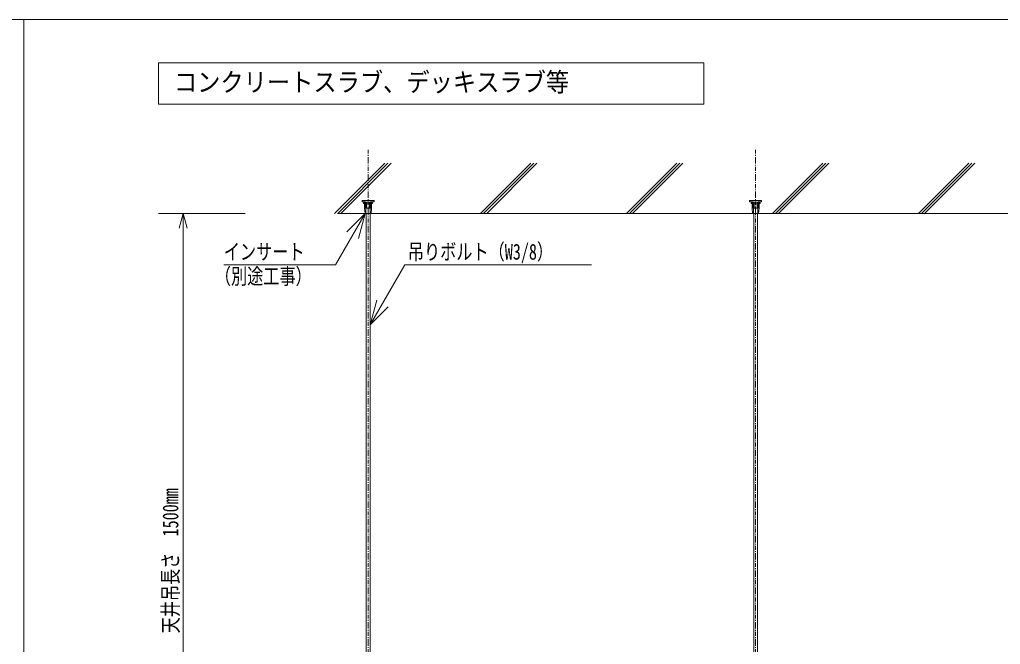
# Model space of a CAD drawing. Units: millimetres, scale not verified. Extents: x -205 to 205, y -142 to 142.
# Drawn here: x -41.7 to 72.2, y 69.9 to 142.5 of the extents above; entities that cross this region are included whole.
import ezdxf
from ezdxf.enums import TextEntityAlignment as Align

# ---------------------------------------------------------------- set-up
doc = ezdxf.new("R2010")
doc.units = ezdxf.units.MM
doc.header["$LTSCALE"] = 0.25
doc.linetypes.add('USER2', pattern=[7.8, 1.8, -0.6, 0.3, -0.6, 3, -0.6, 0.3, -0.6])
for name, color, linetype, lineweight in [('1-1_1-0 断面', 7, 'Continuous', 18), ('1-2_1-1 寸法', 7, 'Continuous', 18), ('1-3_1-2 文字', 7, 'Continuous', 18), ('F-1_F-0 図枠', 7, 'Continuous', 18), ('F-2_F-1 レイアウト', 7, 'Continuous', 18)]:
    doc.layers.add(name, color=color, linetype=linetype, lineweight=lineweight)
doc.styles.add('ＭＳ ゴシック', font='')
doc.styles.get('ＭＳ ゴシック').set_extended_font_data('MS Gothic')

msp = doc.modelspace()

# ---------------------------------------------------------------- linework, layer by layer
at = {"layer": '1-1_1-0 断面', "color": 4, "linetype": 'USER2'}
for p, q in [((-1.1947, 127.3898), (-1.1947, 44.3996)), ((43.8053, 127.3898), (43.8053, 44.3996))]:
    msp.add_line(p, q, dxfattribs=at)
at = {"layer": '1-1_1-0 断面'}
for p, q in [((-1.8947, 121.4817), (-1.8947, 121.3567)), ((-0.4947, 121.4817), (-1.8947, 121.4817)), ((-1.8947, 121.3567), (-1.4947, 121.3567)), ((-1.7197, 121.2317), (-1.7197, 121.1567)), ((-1.7197, 121.2317), (-1.4947, 121.2317)), ((-1.7197, 121.1567), (-1.5947, 121.1567)), ((-1.5947, 121.1567), (-1.5947, 120.6067)), ((-1.4947, 121.3567), (-1.4947, 120.6067)), ((-1.4197, 121.1067), (-1.4197, 120.6067)), ((-1.4197, 121.1067), (-0.9697, 121.1067)), ((-1.3697, 121.2817), (-1.1947, 121.3567)), ((-1.3697, 120.6067), (-1.3697, 121.2817)), ((-1.3697, 121.2817), (-1.0197, 121.2817)), ((-1.1947, 121.3567), (-1.0197, 121.2817)), ((-1.0197, 121.2817), (-1.0197, 120.6067)), ((-0.9697, 121.1067), (-0.9697, 120.6067)), ((-0.8947, 121.3567), (-0.4947, 121.3567)), ((-0.8947, 120.6067), (-0.8947, 121.3567)), ((-0.8947, 121.2317), (-0.6697, 121.2317)), ((-0.7947, 121.1567), (-0.7947, 120.6067)), ((-0.7947, 121.1567), (-0.6697, 121.1567)), ((-0.6697, 121.2317), (-0.6697, 121.1567)), ((-0.4947, 121.3567), (-0.4947, 121.4817)), ((43.1053, 121.4817), (43.1053, 121.3567)), ((44.5053, 121.4817), (43.1053, 121.4817)), ((43.1053, 121.3567), (43.5053, 121.3567)), ((43.2803, 121.2317), (43.2803, 121.1567)), ((43.2803, 121.2317), (43.5053, 121.2317)), ((43.2803, 121.1567), (43.4053, 121.1567)), ((43.4053, 121.1567), (43.4053, 120.6067)), ((43.5053, 121.3567), (43.5053, 120.6067)), ((43.5803, 121.1067), (43.5803, 120.6067)), ((43.5803, 121.1067), (44.0303, 121.1067)), ((43.6303, 121.2817), (43.8053, 121.3567)), ((43.6303, 120.6067), (43.6303, 121.2817)), ((43.6303, 121.2817), (43.9803, 121.2817)), ((43.8053, 121.3567), (43.9803, 121.2817)), ((43.9803, 121.2817), (43.9803, 120.6067)), ((44.0303, 121.1067), (44.0303, 120.6067)), ((44.1053, 121.3567), (44.5053, 121.3567)), ((44.1053, 120.6067), (44.1053, 121.3567)), ((44.1053, 121.2317), (44.3303, 121.2317)), ((44.2053, 121.1567), (44.2053, 120.6067)), ((44.2053, 121.1567), (44.3303, 121.1567)), ((44.3303, 121.2317), (44.3303, 121.1567)), ((44.5053, 121.3567), (44.5053, 121.4817)), ((-4.7527, 119.9817), (181.4099, 119.9817)), ((-1.5947, 120.6067), (-1.5447, 119.9817)), ((-1.5447, 119.9817), (-0.8447, 119.9817)), ((-1.4947, 120.6067), (-1.3697, 120.6067)), ((-1.4447, 120.6067), (-1.4447, 119.9817)), ((-1.4197, 53.3818), (-1.4197, 119.9817)), ((-1.3697, 120.6067), (-1.0197, 120.6067)), ((-1.0197, 120.6067), (-0.8947, 120.6067)), ((-0.9697, 53.3818), (-0.9697, 119.9817)), ((-0.9447, 120.6067), (-0.9447, 119.9817)), ((-0.7947, 120.6067), (-0.8447, 119.9817)), ((43.4053, 120.6067), (43.4553, 119.9817)), ((43.5053, 120.6067), (43.6303, 120.6067)), ((43.5553, 120.6067), (43.5553, 119.9817)), ((43.5803, 119.9817), (43.5803, 53.3818)), ((43.6303, 120.6067), (43.9803, 120.6067)), ((43.9803, 120.6067), (44.1053, 120.6067)), ((44.0303, 119.9817), (44.0303, 53.3818)), ((44.0553, 120.6067), (44.0553, 119.9817)), ((44.2053, 120.6067), (44.1553, 119.9817))]:
    msp.add_line(p, q, dxfattribs=at)
at = {"layer": '1-2_1-1 寸法'}
for p, q in [((-5.0746, 119.9817), (0.7623, 125.8185)), ((-4.721, 119.9817), (1.1158, 125.8185)), ((-4.3675, 119.9817), (1.4694, 125.8185)), ((11.8719, 119.9817), (17.7088, 125.8185)), ((12.2255, 119.9817), (18.0623, 125.8185)), ((12.579, 119.9817), (18.4159, 125.8185)), ((28.8184, 119.9817), (34.6553, 125.8185)), ((29.172, 119.9817), (35.0088, 125.8185)), ((29.5256, 119.9817), (35.3624, 125.8185)), ((45.765, 119.9817), (51.6018, 125.8185)), ((46.1185, 119.9817), (51.9553, 125.8185)), ((46.4721, 119.9817), (52.3089, 125.8185)), ((62.7115, 119.9817), (68.5483, 125.8185)), ((63.065, 119.9817), (68.9018, 125.8185)), ((63.4186, 119.9817), (69.2554, 125.8185))]:
    msp.add_line(p, q, dxfattribs=at)
at = {"layer": '1-3_1-2 文字'}
for p, q in [((-25.5135, 132.6813), (-25.5135, 137.5)), ((-15.4792, 119.9817), (-25.5135, 119.9817)), ((-22.6753, 119.9817), (-23.1347, 118.2672)), ((-22.6753, 119.9817), (-22.2159, 118.2672)), ((-22.6753, 119.9817), (-22.6753, 44.9817)), ((-1.5447, 119.9817), (-4.9891, 114.0158)), ((-1.5447, 119.9817), (-3.666, 117.8604)), ((-1.5447, 119.9817), (-2.3211, 117.0839)), ((-17.9464, 114.0158), (-4.9891, 114.0158)), ((3.0573, 114.0158), (-0.9697, 107.0407)), ((3.0573, 114.0158), (24.7491, 114.0158)), ((-0.9697, 107.0407), (-0.1932, 109.9385)), ((-0.9697, 107.0407), (1.1516, 109.1621))]:
    msp.add_line(p, q, dxfattribs=at)
msp.add_lwpolyline([(-25.5135, 137.5), (37.7791, 137.5), (37.7791, 132.6813), (-25.5135, 132.6813)], dxfattribs=at)
at = {"layer": 'F-1_F-0 図枠'}
msp.add_line((205, 142.5), (-205, 142.5), dxfattribs=at)
at = {"layer": 'F-2_F-1 レイアウト'}
msp.add_line((-41.154, 6.4634), (-41.154, 142.5), dxfattribs=at)

# ---------------------------------------------------------------- texts
at = {"layer": '1-3_1-2 文字', "style": 'ＭＳ ゴシック'}
for s, height, width, p in [('コンクリートスラブ、デッキスラブ等', 2.199, 0.9, (-23.7425, 133.4822)), ('インサート', 1.833, 0.75, (-17.9464, 114.0794)), ('吊りボルト（W3/8）', 1.833, 0.75, (3.4254, 114.0794)), ('（別途工事）', 1.833, 0.75, (-18.986, 111.2336))]:
    msp.add_text(s, height=height, dxfattribs=dict(at, width=width)).set_placement(p, align=Align.BOTTOM_LEFT)
at = {"layer": '1-3_1-2 文字', "style": 'ＭＳ ゴシック', "width": 0.75}
msp.add_text('天井吊長さ\u30001500mm', height=1.833, rotation=90, dxfattribs=at).set_placement((-22.6753, 71.2317), align=Align.BOTTOM_LEFT)

doc.saveas('drawing.dxf')
